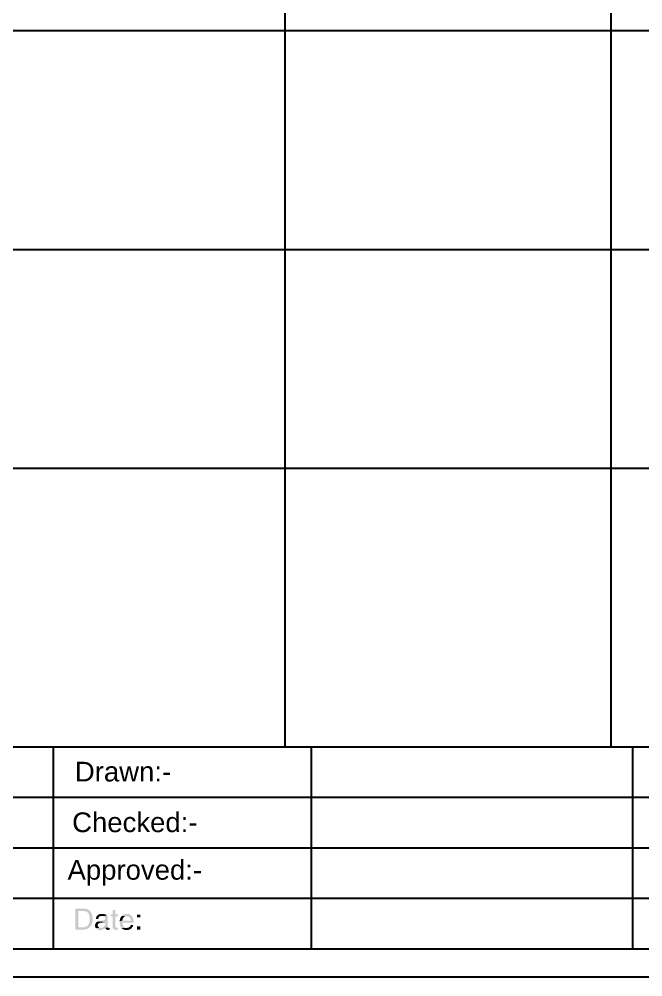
# Model space of a CAD drawing. Header units: inches. Extents: x 3613 to 8393, y -2205 to -794.
# Drawn here: x 3708.3 to 3803.3, y -2204.9 to -2059 of the extents above; entities that cross this region are included whole.
import ezdxf

# ---------------------------------------------------------------- set-up
doc = ezdxf.new("R2010")
doc.units = ezdxf.units.IN
doc.header["$MEASUREMENT"] = 0
doc.styles.get("Standard").update_dxf_attribs({"font": 'arial.ttf'})

msp = doc.modelspace()

# ---------------------------------------------------------------- hatches: boundary and pattern name
at = {"transparency": 33554559}
for points in [[(3718.108, -2194.456), (3716.8, -2194.456), (3716.8, -2197.66), (3718.289, -2197.66), (3718.379, -2197.615), (3718.469, -2197.615), (3718.56, -2197.57), (3718.605, -2197.57), (3718.695, -2197.525), (3718.785, -2197.48), (3718.83, -2197.434), (3718.921, -2197.389), (3718.966, -2197.344), (3719.011, -2197.299), (3717.251, -2197.299), (3717.251, -2194.817), (3718.063, -2194.817), (3719.011, -2194.772), (3718.921, -2194.727), (3718.876, -2194.681), (3718.785, -2194.636), (3718.74, -2194.591), (3718.65, -2194.546), (3718.56, -2194.501), (3718.379, -2194.501), (3718.334, -2194.456), (3718.244, -2194.456)], [(3719.011, -2194.772), (3718.063, -2194.817), (3718.199, -2194.817), (3718.289, -2194.862), (3718.379, -2194.862), (3718.424, -2194.907), (3718.515, -2194.907), (3718.605, -2194.952), (3718.65, -2195.042), (3718.695, -2195.088), (3718.785, -2195.133), (3718.83, -2195.223), (3718.83, -2195.268), (3718.876, -2195.358), (3718.921, -2195.404), (3718.921, -2195.494), (3718.966, -2195.584), (3718.966, -2195.674), (3719.011, -2195.765), (3719.011, -2196.351), (3718.966, -2196.442), (3718.966, -2196.532), (3718.921, -2196.622), (3718.921, -2196.712), (3718.876, -2196.758), (3718.83, -2196.848), (3718.785, -2196.893), (3718.74, -2196.983), (3718.74, -2196.983), (3718.695, -2197.073), (3718.605, -2197.119), (3718.56, -2197.164), (3718.469, -2197.209), (3718.379, -2197.209), (3718.334, -2197.254), (3718.244, -2197.254), (3718.153, -2197.299), (3717.251, -2197.299), (3719.011, -2197.299), (3719.101, -2197.209), (3719.101, -2197.209), (3719.146, -2197.119), (3719.192, -2197.073), (3719.237, -2197.028), (3719.282, -2196.938), (3719.327, -2196.848), (3719.327, -2196.803), (3719.372, -2196.712), (3719.372, -2196.622), (3719.417, -2196.532), (3719.417, -2196.442), (3719.462, -2196.351), (3719.462, -2195.81), (3719.417, -2195.719), (3719.417, -2195.539), (3719.372, -2195.449), (3719.372, -2195.404), (3719.327, -2195.313), (3719.327, -2195.223), (3719.282, -2195.178), (3719.237, -2195.088), (3719.192, -2194.997), (3719.146, -2194.952), (3719.101, -2194.907), (3719.056, -2194.817)], [(3722.937, -2194.681), (3722.531, -2194.681), (3722.531, -2195.313), (3722.215, -2195.313), (3722.215, -2195.629), (3722.531, -2195.629), (3722.531, -2197.344), (3722.576, -2197.434), (3722.622, -2197.525), (3722.622, -2197.57), (3722.667, -2197.615), (3722.712, -2197.615), (3722.802, -2197.66), (3722.892, -2197.66), (3722.983, -2197.705), (3723.028, -2197.705), (3723.073, -2197.66), (3723.299, -2197.66), (3723.299, -2197.344), (3723.073, -2197.344), (3722.983, -2197.299), (3722.937, -2197.254), (3722.937, -2195.629), (3723.299, -2195.629), (3723.299, -2195.313), (3722.937, -2195.313)], [(3720.139, -2196.442), (3720.094, -2196.487), (3720.004, -2196.532), (3720.004, -2196.577), (3719.959, -2196.622), (3719.914, -2196.712), (3719.868, -2196.758), (3719.868, -2196.848), (3719.823, -2196.938), (3719.823, -2197.164), (3719.868, -2197.254), (3719.868, -2197.344), (3719.914, -2197.389), (3720.636, -2197.389), (3720.5, -2197.389), (3720.41, -2197.344), (3720.365, -2197.299), (3720.32, -2197.254), (3720.275, -2197.164), (3720.23, -2197.073), (3720.23, -2196.938), (3720.275, -2196.848), (3720.32, -2196.803), (3720.365, -2196.712), (3720.41, -2196.712), (3720.5, -2196.667), (3720.591, -2196.622), (3720.771, -2196.622), (3721.132, -2196.532), (3721.313, -2196.532), (3721.403, -2196.487)], [(3721.674, -2195.539), (3720.861, -2195.584), (3721.042, -2195.584), (3721.087, -2195.629), (3721.177, -2195.629), (3721.222, -2195.674), (3721.313, -2195.719), (3721.358, -2195.81), (3721.358, -2195.9), (3721.403, -2195.99), (3721.403, -2195.99), (3721.358, -2196.081), (3721.358, -2196.126), (3721.313, -2196.171), (3721.222, -2196.216), (3721.177, -2196.216), (3721.087, -2196.261), (3720.591, -2196.306), (3720.455, -2196.306), (3720.365, -2196.351), (3720.275, -2196.396), (3720.23, -2196.396), (3720.139, -2196.442), (3721.403, -2196.487), (3721.403, -2196.803), (3721.358, -2196.893), (3721.358, -2197.028), (3721.313, -2197.073), (3721.222, -2197.164), (3721.177, -2197.209), (3721.132, -2197.254), (3721.087, -2197.299), (3720.997, -2197.344), (3720.907, -2197.344), (3720.816, -2197.389), (3719.914, -2197.389), (3719.959, -2197.48), (3720.049, -2197.525), (3720.094, -2197.57), (3720.139, -2197.615), (3720.23, -2197.66), (3720.275, -2197.66), (3720.365, -2197.705), (3720.861, -2197.705), (3720.907, -2197.66), (3720.997, -2197.615), (3721.087, -2197.615), (3721.132, -2197.57), (3721.222, -2197.525), (3721.313, -2197.434), (3721.313, -2197.434), (3721.403, -2197.344), (3721.809, -2197.344), (3721.764, -2197.254), (3721.764, -2195.81), (3721.719, -2195.719), (3721.719, -2195.629)], [(3720.907, -2195.268), (3720.591, -2195.268), (3720.5, -2195.313), (3720.41, -2195.358), (3720.365, -2195.358), (3720.275, -2195.404), (3720.23, -2195.449), (3720.184, -2195.494), (3720.139, -2195.539), (3720.094, -2195.584), (3720.049, -2195.674), (3720.004, -2195.765), (3719.959, -2195.855), (3719.959, -2196.035), (3720.32, -2196.035), (3720.32, -2195.9), (3720.365, -2195.81), (3720.41, -2195.765), (3720.455, -2195.674), (3720.5, -2195.674), (3720.591, -2195.629), (3720.681, -2195.584), (3720.861, -2195.584), (3721.674, -2195.539), (3721.629, -2195.494), (3721.538, -2195.449), (3721.493, -2195.404), (3721.448, -2195.358), (3721.358, -2195.313), (3721.268, -2195.313), (3721.222, -2195.268), (3720.997, -2195.268)], [(3724.653, -2195.268), (3724.427, -2195.268), (3724.337, -2195.313), (3724.291, -2195.313), (3724.201, -2195.358), (3724.111, -2195.404), (3724.066, -2195.449), (3723.976, -2195.494), (3723.93, -2195.539), (3723.885, -2195.584), (3724.653, -2195.629), (3724.833, -2195.629), (3724.923, -2195.674), (3725.014, -2195.719), (3725.059, -2195.765), (3725.104, -2195.81), (3725.104, -2195.81), (3725.149, -2195.9), (3725.194, -2195.945), (3725.239, -2196.035), (3725.239, -2196.126), (3725.284, -2196.216), (3725.284, -2196.306), (3723.976, -2196.306), (3723.569, -2196.351), (3723.569, -2196.803), (3723.614, -2196.893), (3723.614, -2196.983), (3723.66, -2197.073), (3723.66, -2197.119), (3723.705, -2197.209), (3723.75, -2197.299), (3723.795, -2197.344), (3723.84, -2197.389), (3724.653, -2197.389), (3724.562, -2197.389), (3724.472, -2197.344), (3724.382, -2197.344), (3724.337, -2197.299), (3724.246, -2197.254), (3724.201, -2197.209), (3724.156, -2197.164), (3724.111, -2197.119), (3724.066, -2197.073), (3724.066, -2196.983), (3724.021, -2196.938), (3724.021, -2196.848), (3723.976, -2196.712), (3723.976, -2196.622), (3725.691, -2196.622), (3725.691, -2196.306), (3725.645, -2196.216), (3725.645, -2196.035), (3725.6, -2195.945), (3725.555, -2195.855), (3725.555, -2195.81), (3725.51, -2195.719), (3725.465, -2195.674), (3725.42, -2195.584), (3725.375, -2195.539), (3725.284, -2195.494), (3725.239, -2195.449), (3725.149, -2195.404), (3725.104, -2195.358), (3725.014, -2195.313), (3724.923, -2195.268), (3724.743, -2195.268)], [(3723.885, -2195.584), (3723.84, -2195.629), (3723.795, -2195.719), (3723.75, -2195.765), (3723.705, -2195.855), (3723.66, -2195.9), (3723.66, -2195.99), (3723.614, -2196.081), (3723.614, -2196.171), (3723.569, -2196.261), (3723.569, -2196.351), (3723.976, -2196.306), (3723.976, -2196.216), (3724.021, -2196.126), (3724.021, -2196.035), (3724.066, -2195.99), (3724.111, -2195.9), (3724.156, -2195.855), (3724.201, -2195.81), (3724.246, -2195.719), (3724.337, -2195.674), (3724.382, -2195.674), (3724.472, -2195.629), (3724.653, -2195.629)], [(3726.729, -2195.81), (3726.729, -2195.358), (3726.232, -2195.358), (3726.232, -2195.81)], [(3721.809, -2197.344), (3721.403, -2197.344), (3721.403, -2197.434), (3721.899, -2197.389), (3721.899, -2197.389)], [(3722.035, -2197.389), (3721.899, -2197.389), (3721.403, -2197.434), (3721.448, -2197.525), (3721.493, -2197.57), (3721.493, -2197.57), (3721.538, -2197.615), (3721.629, -2197.66), (3721.719, -2197.705), (3721.899, -2197.705), (3721.945, -2197.66), (3722.035, -2197.66)], [(3725.645, -2196.938), (3725.239, -2196.938), (3725.239, -2197.073), (3725.194, -2197.119), (3725.104, -2197.209), (3725.059, -2197.254), (3725.014, -2197.299), (3724.923, -2197.344), (3724.833, -2197.344), (3724.743, -2197.389), (3723.84, -2197.389), (3723.885, -2197.48), (3723.976, -2197.525), (3724.021, -2197.57), (3724.111, -2197.615), (3724.201, -2197.66), (3724.246, -2197.66), (3724.337, -2197.705), (3724.923, -2197.705), (3725.014, -2197.66), (3725.104, -2197.615), (3725.149, -2197.615), (3725.239, -2197.57), (3725.284, -2197.525), (3725.375, -2197.48), (3725.42, -2197.389), (3725.465, -2197.344), (3725.51, -2197.254), (3725.555, -2197.209), (3725.6, -2197.119), (3725.6, -2197.028)], [(3726.729, -2197.66), (3726.729, -2197.164), (3726.232, -2197.164), (3726.232, -2197.66)]]:
    msp.add_hatch(color=256, dxfattribs=at).paths.add_polyline_path(points)

# ---------------------------------------------------------------- linework, layer by layer
for p, q in [((3748.753, -1913.853), (3748.753, -2169.814)), ((3798.4, -1913.853), (3798.4, -2169.814)), ((3632.745, -2060.713), (4029.183, -2060.713)), ((3632.745, -2094.055), (4029.183, -2094.055)), ((3632.745, -2127.397), (4029.183, -2127.397)), ((3619.928, -2200.594), (4029.183, -2200.594))]:
    msp.add_line(p, q)
msp.add_lwpolyline([(4033.221, -2204.853), (4033.221, -1907.853), (3613.221, -1907.853), (3613.221, -2204.853)], close=True)
for points in [[(3632.745, -2169.814), (4029.183, -2169.814)], [(3713.415, -2169.814), (3713.415, -2200.594)], [(3752.77, -2169.814), (3752.77, -2200.594)], [(3801.738, -2169.814), (3801.738, -2200.594)], [(3632.745, -2177.486), (3928.876, -2177.486)], [(3632.745, -2185.204), (3981.816, -2185.204)], [(3632.745, -2192.876), (3928.876, -2192.876)]]:
    msp.add_lwpolyline(points)

# ---------------------------------------------------------------- texts
at = {"char_height": 2.9997, "width": 34.34827, "attachment_point": 5}
for s, insert in [('Drawn:-', (3724.082, -2173.615)), ('Checked:-', (3725.879, -2181.333)), ('Approved:-', (3725.879, -2189.005))]:
    msp.add_mtext(s, dxfattribs=dict(at, insert=insert))

doc.saveas('drawing.dxf')
